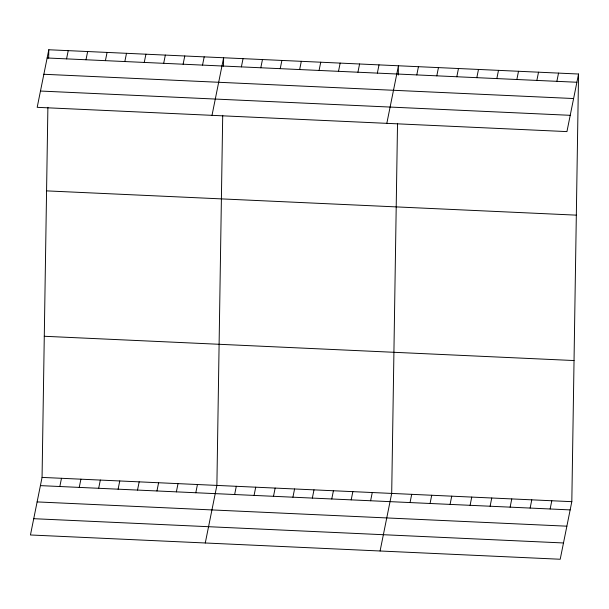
<?xml version="1.0" encoding="UTF-8"?>
<svg xmlns="http://www.w3.org/2000/svg" width="609" height="609" viewBox="0 0 609 609"><rect width="100%" height="100%" fill="white"/><g stroke="black" fill="none" stroke-linecap="round" stroke-linejoin="round"><path stroke-width="0.91" d="M578.55 74.024L566.941 131.597L37.187 107.329L48.796 49.755L578.55 74.024L571.813 501.671L560.204 559.245L30.45 534.976L42.059 477.403L47.89 107.321M48.667 58.114L48.796 49.755M222.711 115.329L216.88 485.411L205.271 542.984M223.488 66.122L223.617 57.764L212.008 115.337M397.525 123.338L391.694 493.419L380.085 550.993M398.286 75.059L398.438 65.772L386.822 123.345M66.564 58.875L68.223 50.646M85.991 59.758L87.65 51.537M105.41 60.649L107.07 52.427M124.837 61.539L126.497 53.31M144.257 62.43L145.916 54.201M59.827 486.515L61.486 478.286M163.684 63.321L165.343 55.092M79.246 487.406L80.906 479.176M183.111 64.211L184.771 55.982M98.673 488.296L100.333 480.067M202.531 65.102L204.19 56.873M118.1 489.187L119.76 480.958M137.52 490.078L139.179 481.848M241.385 66.883L243.044 58.654M156.947 490.968L158.606 482.739M260.804 67.774L262.464 59.545M176.366 491.859L178.026 483.63M280.231 68.665L281.891 60.436M195.793 492.75L197.453 484.52M299.651 69.548L301.31 61.326M319.078 70.438L320.737 62.209M234.64 494.523L236.3 486.302M338.505 71.329L340.165 63.1M254.067 495.414L255.727 487.185M357.925 72.22L359.584 63.991M273.494 496.305L275.154 488.075M377.352 73.11L379.011 64.881M292.914 497.195L294.573 488.966M312.341 498.086L314 489.857M416.792 74.915L418.444 66.693M331.76 498.977L333.42 490.747M351.187 499.867L352.847 491.638M436.798 75.836L438.457 67.607M370.615 500.758L372.274 492.529M456.811 76.749L458.47 68.52M476.824 77.67L478.484 69.441M410.047 502.562L411.707 494.333M496.837 78.584L498.497 70.355M430.061 503.483L431.72 495.254M516.851 79.505L518.51 71.276M450.074 504.397L451.733 496.168M536.864 80.418L538.523 72.189M470.087 505.31L471.747 497.089M556.877 81.332L558.537 73.11M490.1 506.231L491.76 498.002M510.114 507.145L511.773 498.916M530.127 508.066L531.786 499.837M550.14 508.979L551.8 500.75M47.137 57.984L576.89 82.253M43.856 74.268L573.609 98.536M40.476 91.045L570.222 115.314M46.573 190.876L576.327 215.144M44.282 336.275L574.036 360.543M42.059 477.403L571.813 501.671M40.4 485.624L570.153 509.9M37.119 501.915L566.865 526.184M33.731 518.693L563.485 542.962"/></g></svg>
